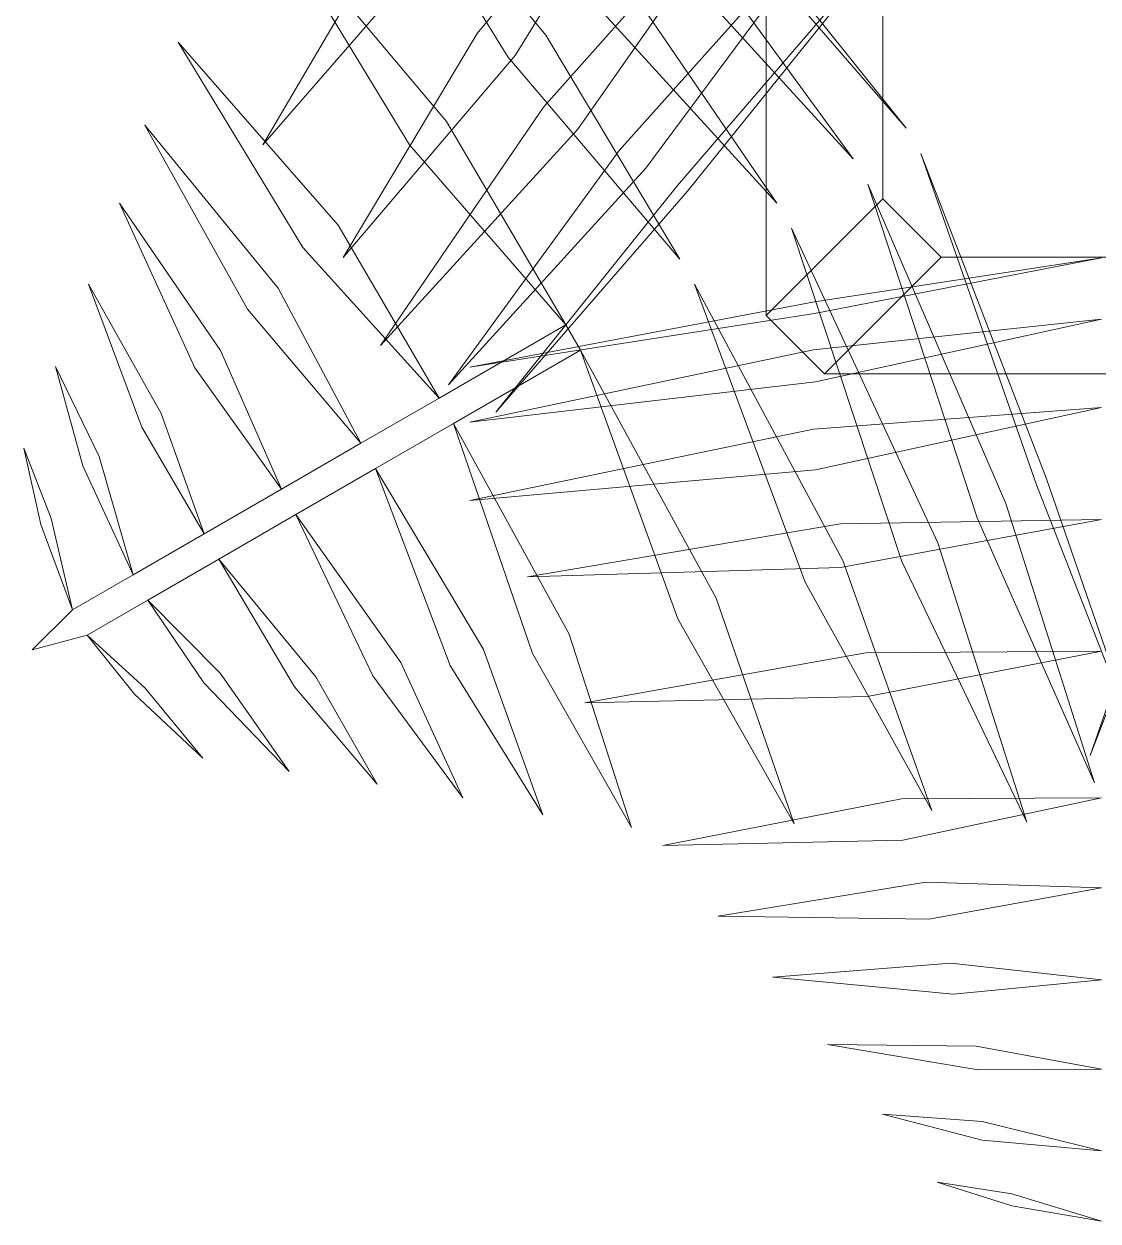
# Model space of a CAD drawing. Extents: x -188 to -80, y -94 to -51.
# Drawn here: x -156.8 to -138.38, y -92.6 to -72.08 of the extents above; entities that cross this region are included whole.
import ezdxf

# ---------------------------------------------------------------- set-up
doc = ezdxf.new("R2010")
doc.units = 0
doc.header["$LTSCALE"] = 96
doc.header["$MEASUREMENT"] = 0
for name, color, linetype, lineweight in [('A-FURN-MAIN-0', 96, 'Continuous', 5), ('A-FURN-MAIN-2', 13, 'Continuous', 5), ('A-FURN-MAIN-┴▒\xa0jAD-0', 55, 'Continuous', 5)]:
    doc.layers.add(name, color=color, linetype=linetype, lineweight=lineweight)

msp = doc.modelspace()

# ---------------------------------------------------------------- linework, layer by layer
at = {"layer": 'A-FURN-MAIN-0'}
for points in [[(-144.782, -69.98, 14.024), (-148.707, -65.424, 14.306), (-144.955, -70.08, 15.004), (-141.669, -73.869, 14.687)], [(-141.669, -73.869, 14.687), (-144.955, -70.08, 15.004), (-148.707, -65.424, 14.306), (-144.782, -69.98, 14.024)], [(-144.782, -69.98, 14.024), (-148.707, -65.424, 14.306), (-144.955, -70.08, 15.004), (-141.669, -73.869, 14.687)], [(-141.669, -73.869, 14.687), (-144.955, -70.08, 15.004), (-148.707, -65.424, 14.306), (-144.782, -69.98, 14.024)], [(-145.506, -70.379, 16.472), (-149.523, -65.895, 16.491), (-145.964, -70.682, 17.307), (-142.578, -74.394, 17.222)], [(-142.578, -74.394, 17.222), (-145.964, -70.682, 17.307), (-149.523, -65.895, 16.491), (-145.506, -70.379, 16.472)], [(-145.506, -70.379, 16.472), (-149.523, -65.895, 16.491), (-145.964, -70.682, 17.307), (-142.578, -74.394, 17.222)], [(-142.578, -74.394, 17.222), (-145.964, -70.682, 17.307), (-149.523, -65.895, 16.491), (-145.506, -70.379, 16.472)], [(-146.683, -71.059, 18.673), (-150.684, -66.565, 18.456), (-147.271, -71.437, 19.389), (-143.888, -75.15, 19.51)], [(-143.888, -75.15, 19.51), (-147.271, -71.437, 19.389), (-150.684, -66.565, 18.456), (-146.683, -71.059, 18.673)], [(-146.683, -71.059, 18.673), (-150.684, -66.565, 18.456), (-147.271, -71.437, 19.389), (-143.888, -75.15, 19.51)], [(-143.888, -75.15, 19.51), (-147.271, -71.437, 19.389), (-150.684, -66.565, 18.456), (-146.683, -71.059, 18.673)], [(-150.025, -71.064, 22.159), (-147.506, -66.921, 23.026), (-150.659, -70.667, 22.489), (-152.706, -74.153, 21.739)], [(-152.706, -74.153, 21.739), (-150.659, -70.667, 22.489), (-147.506, -66.921, 23.026), (-150.025, -71.064, 22.159)], [(-150.025, -71.064, 22.159), (-147.506, -66.921, 23.026), (-150.659, -70.667, 22.489), (-152.706, -74.153, 21.739)], [(-152.706, -74.153, 21.739), (-150.659, -70.667, 22.489), (-147.506, -66.921, 23.026), (-150.025, -71.064, 22.159)], [(-148.378, -72.62, 20.43), (-145.551, -68.05, 21.468), (-149.026, -72.246, 20.947), (-151.329, -76.085, 20.039)], [(-151.329, -76.085, 20.039), (-149.026, -72.246, 20.947), (-145.551, -68.05, 21.468), (-148.378, -72.62, 20.43)], [(-148.378, -72.62, 20.43), (-145.551, -68.05, 21.468), (-149.026, -72.246, 20.947), (-151.329, -76.085, 20.039)], [(-151.329, -76.085, 20.039), (-149.026, -72.246, 20.947), (-145.551, -68.05, 21.468), (-148.378, -72.62, 20.43)], [(-147.853, -72.27, 20.56), (-151.329, -68.074, 20.039), (-148.501, -72.645, 21.077), (-145.551, -76.11, 21.468)], [(-145.551, -76.11, 21.468), (-148.501, -72.645, 21.077), (-151.329, -68.074, 20.039), (-147.853, -72.27, 20.56)], [(-147.853, -72.27, 20.56), (-151.329, -68.074, 20.039), (-148.501, -72.645, 21.077), (-145.551, -76.11, 21.468)], [(-145.551, -76.11, 21.468), (-148.501, -72.645, 21.077), (-151.329, -68.074, 20.039), (-147.853, -72.27, 20.56)], [(-147.301, -73.881, 18.577), (-143.888, -69.01, 19.51), (-147.889, -73.504, 19.293), (-150.684, -77.594, 18.456)], [(-150.684, -77.594, 18.456), (-147.889, -73.504, 19.293), (-143.888, -69.01, 19.51), (-147.301, -73.881, 18.577)], [(-147.301, -73.881, 18.577), (-143.888, -69.01, 19.51), (-147.889, -73.504, 19.293), (-150.684, -77.594, 18.456)], [(-150.684, -77.594, 18.456), (-147.889, -73.504, 19.293), (-143.888, -69.01, 19.51), (-147.301, -73.881, 18.577)], [(-146.137, -74.553, 16.405), (-142.578, -69.766, 17.222), (-146.596, -74.25, 17.241), (-149.523, -78.265, 16.491)], [(-149.523, -78.265, 16.491), (-146.596, -74.25, 17.241), (-142.578, -69.766, 17.222), (-146.137, -74.553, 16.405)], [(-146.137, -74.553, 16.405), (-142.578, -69.766, 17.222), (-146.596, -74.25, 17.241), (-149.523, -78.265, 16.491)], [(-149.523, -78.265, 16.491), (-146.596, -74.25, 17.241), (-142.578, -69.766, 17.222), (-146.137, -74.553, 16.405)], [(-149.552, -73.753, 22.276), (-152.706, -70.007, 21.739), (-150.187, -74.15, 22.606), (-147.506, -77.239, 23.026)], [(-147.506, -77.239, 23.026), (-150.187, -74.15, 22.606), (-152.706, -70.007, 21.739), (-149.552, -73.753, 22.276)], [(-149.552, -73.753, 22.276), (-152.706, -70.007, 21.739), (-150.187, -74.15, 22.606), (-147.506, -77.239, 23.026)], [(-147.506, -77.239, 23.026), (-150.187, -74.15, 22.606), (-152.706, -70.007, 21.739), (-149.552, -73.753, 22.276)], [(-145.422, -74.947, 13.989), (-141.669, -70.29, 14.687), (-145.595, -74.847, 14.969), (-148.707, -78.736, 14.306)], [(-148.707, -78.736, 14.306), (-145.595, -74.847, 14.969), (-141.669, -70.29, 14.687), (-145.422, -74.947, 13.989)], [(-145.422, -74.947, 13.989), (-141.669, -70.29, 14.687), (-145.595, -74.847, 14.969), (-148.707, -78.736, 14.306)], [(-148.707, -78.736, 14.306), (-145.595, -74.847, 14.969), (-141.669, -70.29, 14.687), (-145.422, -74.947, 13.989)], [(-151.413, -75.531, 22.871), (-154.154, -72.39, 21.53), (-152.016, -75.91, 23.02), (-149.682, -78.495, 24.125)], [(-149.682, -78.495, 24.125), (-152.016, -75.91, 23.02), (-154.154, -72.39, 21.53), (-151.413, -75.531, 22.871)], [(-151.413, -75.531, 22.871), (-154.154, -72.39, 21.53), (-152.016, -75.91, 23.02), (-149.682, -78.495, 24.125)], [(-149.682, -78.495, 24.125), (-152.016, -75.91, 23.02), (-154.154, -72.39, 21.53), (-151.413, -75.531, 22.871)], [(-152.443, -76.609, 23.381), (-154.728, -73.813, 22.099), (-152.968, -76.969, 23.374), (-151.021, -79.268, 24.444)], [(-151.021, -79.268, 24.444), (-152.968, -76.969, 23.374), (-154.728, -73.813, 22.099), (-152.443, -76.609, 23.381)], [(-152.443, -76.609, 23.381), (-154.728, -73.813, 22.099), (-152.968, -76.969, 23.374), (-151.021, -79.268, 24.444)], [(-151.021, -79.268, 24.444), (-152.968, -76.969, 23.374), (-154.728, -73.813, 22.099), (-152.443, -76.609, 23.381)], [(-139.263, -79.88, 13.989), (-141.419, -74.302, 14.687), (-139.436, -79.98, 14.969), (-137.624, -84.62, 14.306)], [(-137.624, -84.62, 14.306), (-139.436, -79.98, 14.969), (-141.419, -74.302, 14.687), (-139.263, -79.88, 13.989)], [(-139.263, -79.88, 13.989), (-141.419, -74.302, 14.687), (-139.436, -79.98, 14.969), (-137.624, -84.62, 14.306)], [(-137.624, -84.62, 14.306), (-139.436, -79.98, 14.969), (-141.419, -74.302, 14.687), (-139.263, -79.88, 13.989)], [(-136.532, -78.942, 14.024), (-138.516, -84.62, 14.306), (-136.359, -79.042, 15.004), (-134.721, -74.302, 14.687)], [(-134.721, -74.302, 14.687), (-136.359, -79.042, 15.004), (-138.516, -84.62, 14.306), (-136.532, -78.942, 14.024)], [(-136.532, -78.942, 14.024), (-138.516, -84.62, 14.306), (-136.359, -79.042, 15.004), (-134.721, -74.302, 14.687)], [(-134.721, -74.302, 14.687), (-136.359, -79.042, 15.004), (-138.516, -84.62, 14.306), (-136.532, -78.942, 14.024)], [(-139.962, -80.303, 16.405), (-142.328, -74.827, 17.222), (-140.453, -80.548, 17.241), (-138.44, -85.091, 16.491)], [(-138.44, -85.091, 16.491), (-140.453, -80.548, 17.241), (-142.328, -74.827, 17.222), (-139.962, -80.303, 16.405)], [(-139.962, -80.303, 16.405), (-142.328, -74.827, 17.222), (-140.453, -80.548, 17.241), (-138.44, -85.091, 16.491)], [(-138.44, -85.091, 16.491), (-140.453, -80.548, 17.241), (-142.328, -74.827, 17.222), (-139.962, -80.303, 16.405)], [(-153.431, -77.677, 23.538), (-155.164, -75.15, 22.355), (-153.868, -77.977, 23.41), (-152.387, -80.057, 24.406)], [(-152.387, -80.057, 24.406), (-153.868, -77.977, 23.41), (-155.164, -75.15, 22.355), (-153.431, -77.677, 23.538)], [(-153.431, -77.677, 23.538), (-155.164, -75.15, 22.355), (-153.868, -77.977, 23.41), (-152.387, -80.057, 24.406)], [(-152.387, -80.057, 24.406), (-153.868, -77.977, 23.41), (-155.164, -75.15, 22.355), (-153.431, -77.677, 23.538)], [(-141.126, -80.975, 18.577), (-143.638, -75.583, 19.51), (-141.746, -81.295, 19.293), (-139.601, -85.761, 18.456)], [(-139.601, -85.761, 18.456), (-141.746, -81.295, 19.293), (-143.638, -75.583, 19.51), (-141.126, -80.975, 18.577)], [(-141.126, -80.975, 18.577), (-143.638, -75.583, 19.51), (-141.746, -81.295, 19.293), (-139.601, -85.761, 18.456)], [(-139.601, -85.761, 18.456), (-141.746, -81.295, 19.293), (-143.638, -75.583, 19.51), (-141.126, -80.975, 18.577)], [(-143.244, -76.843, 14.024), (-149.153, -77.963, 14.306), (-143.244, -77.042, 15.004), (-138.32, -76.092, 14.687)], [(-138.32, -76.092, 14.687), (-143.244, -77.042, 15.004), (-149.153, -77.963, 14.306), (-143.244, -76.843, 14.024)], [(-143.244, -76.843, 14.024), (-149.153, -77.963, 14.306), (-143.244, -77.042, 15.004), (-138.32, -76.092, 14.687)], [(-138.32, -76.092, 14.687), (-143.244, -77.042, 15.004), (-149.153, -77.963, 14.306), (-143.244, -76.843, 14.024)], [(-154.446, -78.76, 23.363), (-155.694, -76.541, 22.358), (-154.779, -78.992, 23.16), (-153.712, -80.822, 24.015)], [(-153.712, -80.822, 24.015), (-154.779, -78.992, 23.16), (-155.694, -76.541, 22.358), (-154.446, -78.76, 23.363)], [(-154.446, -78.76, 23.363), (-155.694, -76.541, 22.358), (-154.779, -78.992, 23.16), (-153.712, -80.822, 24.015)], [(-153.712, -80.822, 24.015), (-154.779, -78.992, 23.16), (-155.694, -76.541, 22.358), (-154.446, -78.76, 23.363)], [(-142.756, -81.277, 20.43), (-145.301, -76.543, 21.468), (-143.405, -81.651, 20.947), (-141.23, -85.565, 20.039)], [(-141.23, -85.565, 20.039), (-143.405, -81.651, 20.947), (-145.301, -76.543, 21.468), (-142.756, -81.277, 20.43)], [(-142.756, -81.277, 20.43), (-145.301, -76.543, 21.468), (-143.405, -81.651, 20.947), (-141.23, -85.565, 20.039)], [(-141.23, -85.565, 20.039), (-143.405, -81.651, 20.947), (-145.301, -76.543, 21.468), (-142.756, -81.277, 20.43)], [(-143.261, -77.669, 16.472), (-149.153, -78.906, 16.491), (-143.228, -78.218, 17.307), (-138.32, -77.141, 17.222)], [(-138.32, -77.141, 17.222), (-143.228, -78.218, 17.307), (-149.153, -78.906, 16.491), (-143.261, -77.669, 16.472)], [(-143.261, -77.669, 16.472), (-149.153, -78.906, 16.491), (-143.228, -78.218, 17.307), (-138.32, -77.141, 17.222)], [(-138.32, -77.141, 17.222), (-143.228, -78.218, 17.307), (-149.153, -78.906, 16.491), (-143.261, -77.669, 16.472)], [(-144.927, -81.925, 22.159), (-147.256, -77.672, 23.026), (-145.588, -82.276, 22.489), (-143.593, -85.791, 21.739)], [(-143.593, -85.791, 21.739), (-145.588, -82.276, 22.489), (-147.256, -77.672, 23.026), (-144.927, -81.925, 22.159)], [(-144.927, -81.925, 22.159), (-147.256, -77.672, 23.026), (-145.588, -82.276, 22.489), (-143.593, -85.791, 21.739)], [(-143.593, -85.791, 21.739), (-145.588, -82.276, 22.489), (-147.256, -77.672, 23.026), (-144.927, -81.925, 22.159)], [(-155.794, -79.657, 22.543), (-154.926, -81.523, 23.289), (-155.514, -79.495, 22.71), (-156.261, -77.953, 22.074)], [(-156.261, -77.953, 22.074), (-155.514, -79.495, 22.71), (-154.926, -81.523, 23.289), (-155.794, -79.657, 22.543)], [(-155.794, -79.657, 22.543), (-154.926, -81.523, 23.289), (-155.514, -79.495, 22.71), (-156.261, -77.953, 22.074)], [(-156.261, -77.953, 22.074), (-155.514, -79.495, 22.71), (-154.926, -81.523, 23.289), (-155.794, -79.657, 22.543)], [(-143.261, -79.029, 18.673), (-149.153, -80.247, 18.456), (-143.228, -79.726, 19.389), (-138.32, -78.653, 19.51)], [(-138.32, -78.653, 19.51), (-143.228, -79.726, 19.389), (-149.153, -80.247, 18.456), (-143.261, -79.029, 18.673)], [(-143.261, -79.029, 18.673), (-149.153, -80.247, 18.456), (-143.228, -79.726, 19.389), (-138.32, -78.653, 19.51)], [(-138.32, -78.653, 19.51), (-143.228, -79.726, 19.389), (-149.153, -80.247, 18.456), (-143.261, -79.029, 18.673)], [(-147.453, -82.539, 22.635), (-149.432, -78.928, 24.125), (-148.082, -82.872, 22.784), (-146.381, -85.853, 21.53)], [(-146.381, -85.853, 21.53), (-148.082, -82.872, 22.784), (-149.432, -78.928, 24.125), (-147.453, -82.539, 22.635)], [(-147.453, -82.539, 22.635), (-149.432, -78.928, 24.125), (-148.082, -82.872, 22.784), (-146.381, -85.853, 21.53)], [(-146.381, -85.853, 21.53), (-148.082, -82.872, 22.784), (-149.432, -78.928, 24.125), (-147.453, -82.539, 22.635)], [(-156.513, -80.663, 21.752), (-155.968, -82.124, 22.267), (-156.333, -80.56, 21.929), (-156.802, -79.351, 21.485)], [(-156.802, -79.351, 21.485), (-156.333, -80.56, 21.929), (-155.968, -82.124, 22.267), (-156.513, -80.663, 21.752)], [(-156.513, -80.663, 21.752), (-155.968, -82.124, 22.267), (-156.333, -80.56, 21.929), (-156.802, -79.351, 21.485)], [(-156.802, -79.351, 21.485), (-156.333, -80.56, 21.929), (-155.968, -82.124, 22.267), (-156.513, -80.663, 21.752)], [(-148.918, -82.803, 23.168), (-150.771, -79.701, 24.444), (-149.492, -83.078, 23.161), (-147.9, -85.639, 22.099)], [(-147.9, -85.639, 22.099), (-149.492, -83.078, 23.161), (-150.771, -79.701, 24.444), (-148.918, -82.803, 23.168)], [(-148.918, -82.803, 23.168), (-150.771, -79.701, 24.444), (-149.492, -83.078, 23.161), (-147.9, -85.639, 22.099)], [(-147.9, -85.639, 22.099), (-149.492, -83.078, 23.161), (-150.771, -79.701, 24.444), (-148.918, -82.803, 23.168)], [(-150.337, -83.026, 23.351), (-152.137, -80.49, 24.406), (-150.816, -83.254, 23.223), (-149.276, -85.349, 22.355)], [(-149.276, -85.349, 22.355), (-150.816, -83.254, 23.223), (-152.137, -80.49, 24.406), (-150.337, -83.026, 23.351)], [(-150.337, -83.026, 23.351), (-152.137, -80.49, 24.406), (-150.816, -83.254, 23.223), (-149.276, -85.349, 22.355)], [(-149.276, -85.349, 22.355), (-150.816, -83.254, 23.223), (-152.137, -80.49, 24.406), (-150.337, -83.026, 23.351)], [(-142.796, -80.647, 20.56), (-148.168, -81.559, 20.039), (-142.796, -81.396, 21.077), (-138.32, -80.573, 21.468)], [(-138.32, -80.573, 21.468), (-142.796, -81.396, 21.077), (-148.168, -81.559, 20.039), (-142.796, -80.647, 20.56)], [(-142.796, -80.647, 20.56), (-148.168, -81.559, 20.039), (-142.796, -81.396, 21.077), (-138.32, -80.573, 21.468)], [(-138.32, -80.573, 21.468), (-142.796, -81.396, 21.077), (-148.168, -81.559, 20.039), (-142.796, -80.647, 20.56)], [(-151.796, -83.273, 23.213), (-153.462, -81.255, 24.015), (-152.164, -83.445, 23.01), (-150.745, -85.112, 22.358)], [(-150.745, -85.112, 22.358), (-152.164, -83.445, 23.01), (-153.462, -81.255, 24.015), (-151.796, -83.273, 23.213)], [(-151.796, -83.273, 23.213), (-153.462, -81.255, 24.015), (-152.164, -83.445, 23.01), (-150.745, -85.112, 22.358)], [(-150.745, -85.112, 22.358), (-152.164, -83.445, 23.01), (-153.462, -81.255, 24.015), (-151.796, -83.273, 23.213)], [(-153.714, -83.373, 22.653), (-152.252, -84.897, 22.074), (-153.434, -83.212, 22.82), (-154.676, -81.956, 23.289)], [(-154.676, -81.956, 23.289), (-153.434, -83.212, 22.82), (-152.252, -84.897, 22.074), (-153.714, -83.373, 22.653)], [(-153.714, -83.373, 22.653), (-152.252, -84.897, 22.074), (-153.434, -83.212, 22.82), (-154.676, -81.956, 23.289)], [(-154.676, -81.956, 23.289), (-153.434, -83.212, 22.82), (-152.252, -84.897, 22.074), (-153.714, -83.373, 22.653)], [(-154.905, -83.568, 21.823), (-153.733, -84.667, 21.485), (-154.725, -83.464, 22), (-155.718, -82.557, 22.267)], [(-155.718, -82.557, 22.267), (-154.725, -83.464, 22), (-153.733, -84.667, 21.485), (-154.905, -83.568, 21.823)], [(-154.905, -83.568, 21.823), (-153.733, -84.667, 21.485), (-154.725, -83.464, 22), (-155.718, -82.557, 22.267)], [(-155.718, -82.557, 22.267), (-154.725, -83.464, 22), (-153.733, -84.667, 21.485), (-154.905, -83.568, 21.823)], [(-142.362, -82.86, 22.276), (-147.183, -83.718, 21.739), (-142.335, -83.608, 22.606), (-138.32, -82.831, 23.026)], [(-138.32, -82.831, 23.026), (-142.335, -83.608, 22.606), (-147.183, -83.718, 21.739), (-142.362, -82.86, 22.276)], [(-142.362, -82.86, 22.276), (-147.183, -83.718, 21.739), (-142.335, -83.608, 22.606), (-138.32, -82.831, 23.026)], [(-138.32, -82.831, 23.026), (-142.335, -83.608, 22.606), (-147.183, -83.718, 21.739), (-142.362, -82.86, 22.276)], [(-141.753, -85.361, 22.871), (-145.843, -86.164, 21.53), (-141.726, -86.072, 23.02), (-138.32, -85.344, 24.125)], [(-138.32, -85.344, 24.125), (-141.726, -86.072, 23.02), (-145.843, -86.164, 21.53), (-141.753, -85.361, 22.871)], [(-141.753, -85.361, 22.871), (-145.843, -86.164, 21.53), (-141.726, -86.072, 23.02), (-138.32, -85.344, 24.125)], [(-138.32, -85.344, 24.125), (-141.726, -86.072, 23.02), (-145.843, -86.164, 21.53), (-141.753, -85.361, 22.871)], [(-141.334, -86.792, 23.381), (-144.898, -87.373, 22.099), (-141.285, -87.427, 23.374), (-138.32, -86.89, 24.444)], [(-138.32, -86.89, 24.444), (-141.285, -87.427, 23.374), (-144.898, -87.373, 22.099), (-141.334, -86.792, 23.381)], [(-141.334, -86.792, 23.381), (-144.898, -87.373, 22.099), (-141.285, -87.427, 23.374), (-138.32, -86.89, 24.444)], [(-138.32, -86.89, 24.444), (-141.285, -87.427, 23.374), (-144.898, -87.373, 22.099), (-141.334, -86.792, 23.381)], [(-140.904, -88.181, 23.538), (-143.958, -88.419, 22.355), (-140.862, -88.71, 23.41), (-138.32, -88.468, 24.406)], [(-138.32, -88.468, 24.406), (-140.862, -88.71, 23.41), (-143.958, -88.419, 22.355), (-140.904, -88.181, 23.538)], [(-140.904, -88.181, 23.538), (-143.958, -88.419, 22.355), (-140.862, -88.71, 23.41), (-138.32, -88.468, 24.406)], [(-138.32, -88.468, 24.406), (-140.862, -88.71, 23.41), (-143.958, -88.419, 22.355), (-140.904, -88.181, 23.538)], [(-140.473, -89.602, 23.363), (-143.019, -89.573, 22.358), (-140.438, -90.007, 23.16), (-138.32, -89.997, 24.015)], [(-138.32, -89.997, 24.015), (-140.438, -90.007, 23.16), (-143.019, -89.573, 22.358), (-140.473, -89.602, 23.363)], [(-140.473, -89.602, 23.363), (-143.019, -89.573, 22.358), (-140.438, -90.007, 23.16), (-138.32, -89.997, 24.015)], [(-138.32, -89.997, 24.015), (-140.438, -90.007, 23.16), (-143.019, -89.573, 22.358), (-140.473, -89.602, 23.363)], [(-140.37, -91.218, 22.543), (-138.32, -91.399, 23.289), (-140.37, -90.895, 22.71), (-142.079, -90.77, 22.074)], [(-142.079, -90.77, 22.074), (-140.37, -90.895, 22.71), (-138.32, -91.399, 23.289), (-140.37, -91.218, 22.543)], [(-140.37, -91.218, 22.543), (-138.32, -91.399, 23.289), (-140.37, -90.895, 22.71), (-142.079, -90.77, 22.074)], [(-142.079, -90.77, 22.074), (-140.37, -90.895, 22.71), (-138.32, -91.399, 23.289), (-140.37, -91.218, 22.543)], [(-139.858, -92.343, 21.752), (-138.32, -92.602, 22.267), (-139.858, -92.136, 21.929), (-141.139, -91.937, 21.485)], [(-141.139, -91.937, 21.485), (-139.858, -92.136, 21.929), (-138.32, -92.602, 22.267), (-139.858, -92.343, 21.752)], [(-139.858, -92.343, 21.752), (-138.32, -92.602, 22.267), (-139.858, -92.136, 21.929), (-141.139, -91.937, 21.485)], [(-141.139, -91.937, 21.485), (-139.858, -92.136, 21.929), (-138.32, -92.602, 22.267), (-139.858, -92.343, 21.752)]]:
    msp.add_3dface(points, dxfattribs=at)
at = {"layer": 'A-FURN-MAIN-2'}
for points, invisible_edges in [([(-143.07, -66.08, 12), (-143.07, -78.08, 12), (-144.07, -77.08, 12), (-144.07, -67.08, 12)], 1), ([(-143.07, -66.08, 12), (-143.07, -78.08, 12), (-144.07, -77.08, 12), (-144.07, -67.08, 12)], 1), ([(-133.07, -66.08, 12), (-133.07, -78.08, 12), (-143.07, -78.08, 12), (-143.07, -66.08, 12)], 5), ([(-133.07, -66.08, 12), (-133.07, -78.08, 12), (-143.07, -78.08, 12), (-143.07, -66.08, 12)], 5), ([(-142.07, -75.08), (-144.07, -77.08, 12), (-144.07, -67.08, 12), (-142.07, -69.08)], 4), ([(-142.07, -75.08), (-144.07, -77.08, 12), (-144.07, -67.08, 12), (-142.07, -69.08)], 4), ([(-142.07, -75.08), (-144.07, -77.08, 12), (-143.07, -78.08, 12), (-141.07, -76.08)], 4), ([(-142.07, -75.08), (-144.07, -77.08, 12), (-143.07, -78.08, 12), (-141.07, -76.08)], 4), ([(-141.07, -76.08), (-143.07, -78.08, 12), (-133.07, -78.08, 12), (-135.07, -76.08)], 5), ([(-141.07, -76.08), (-143.07, -78.08, 12), (-133.07, -78.08, 12), (-135.07, -76.08)], 5)]:
    msp.add_3dface(points, dxfattribs=dict(at, invisible_edges=invisible_edges))
for points in [[(-142.07, -75.08), (-142.07, -69.08), (-144.07, -67.08, 12), (-144.07, -77.08, 12)], [(-142.07, -75.08), (-142.07, -69.08), (-144.07, -67.08, 12), (-144.07, -77.08, 12)], [(-142.07, -75.08), (-141.07, -76.08), (-143.07, -78.08, 12), (-144.07, -77.08, 12)], [(-142.07, -75.08), (-141.07, -76.08), (-143.07, -78.08, 12), (-144.07, -77.08, 12)], [(-135.07, -76.08), (-133.07, -78.08, 12), (-143.07, -78.08, 12), (-141.07, -76.08)], [(-135.07, -76.08), (-133.07, -78.08, 12), (-143.07, -78.08, 12), (-141.07, -76.08)]]:
    msp.add_3dface(points, dxfattribs=at)
at = {"layer": 'A-FURN-MAIN-┴▒\xa0jAD-0'}
for points, invisible_edges in [([(-141.195, -73.595, 12), (-140.945, -74.028, 12), (-141.419, -74.302, 14.687), (-141.669, -73.869, 14.687)], 15), ([(-141.195, -73.595, 12), (-140.945, -74.028, 12), (-141.419, -74.302, 14.687), (-141.669, -73.869, 14.687)], 15), ([(-141.195, -73.595, 12), (-140.945, -74.028, 12), (-141.419, -74.302, 14.687), (-141.669, -73.869, 14.687)], 15), ([(-141.195, -73.595, 12), (-140.945, -74.028, 12), (-141.419, -74.302, 14.687), (-141.669, -73.869, 14.687)], 15), ([(-141.669, -73.869, 14.687), (-141.419, -74.302, 14.687), (-142.328, -74.827, 17.222), (-142.578, -74.394, 17.222)], 15), ([(-141.669, -73.869, 14.687), (-141.419, -74.302, 14.687), (-142.328, -74.827, 17.222), (-142.578, -74.394, 17.222)], 15), ([(-141.669, -73.869, 14.687), (-141.419, -74.302, 14.687), (-142.328, -74.827, 17.222), (-142.578, -74.394, 17.222)], 15), ([(-141.669, -73.869, 14.687), (-141.419, -74.302, 14.687), (-142.328, -74.827, 17.222), (-142.578, -74.394, 17.222)], 15), ([(-142.578, -74.394, 17.222), (-142.328, -74.827, 17.222), (-143.638, -75.583, 19.51), (-143.888, -75.15, 19.51)], 15), ([(-142.578, -74.394, 17.222), (-142.328, -74.827, 17.222), (-143.638, -75.583, 19.51), (-143.888, -75.15, 19.51)], 15), ([(-142.578, -74.394, 17.222), (-142.328, -74.827, 17.222), (-143.638, -75.583, 19.51), (-143.888, -75.15, 19.51)], 15), ([(-142.578, -74.394, 17.222), (-142.328, -74.827, 17.222), (-143.638, -75.583, 19.51), (-143.888, -75.15, 19.51)], 15), ([(-143.888, -75.15, 19.51), (-143.638, -75.583, 19.51), (-145.301, -76.543, 21.468), (-145.551, -76.11, 21.468)], 15), ([(-143.888, -75.15, 19.51), (-143.638, -75.583, 19.51), (-145.301, -76.543, 21.468), (-145.551, -76.11, 21.468)], 15), ([(-143.888, -75.15, 19.51), (-143.638, -75.583, 19.51), (-145.301, -76.543, 21.468), (-145.551, -76.11, 21.468)], 15), ([(-143.888, -75.15, 19.51), (-143.638, -75.583, 19.51), (-145.301, -76.543, 21.468), (-145.551, -76.11, 21.468)], 15), ([(-145.551, -76.11, 21.468), (-145.301, -76.543, 21.468), (-147.256, -77.672, 23.026), (-147.506, -77.239, 23.026)], 11), ([(-145.551, -76.11, 21.468), (-145.301, -76.543, 21.468), (-147.256, -77.672, 23.026), (-147.506, -77.239, 23.026)], 15), ([(-145.551, -76.11, 21.468), (-145.301, -76.543, 21.468), (-147.256, -77.672, 23.026), (-147.506, -77.239, 23.026)], 11), ([(-145.551, -76.11, 21.468), (-145.301, -76.543, 21.468), (-147.256, -77.672, 23.026), (-147.506, -77.239, 23.026)], 15), ([(-147.506, -77.239, 23.026), (-147.256, -77.672, 23.026), (-149.432, -78.928, 24.125), (-149.682, -78.495, 24.125)], 5), ([(-149.432, -78.928, 24.125), (-147.256, -77.672, 23.026), (-147.506, -77.239, 23.026), (-149.682, -78.495, 24.125)], 8), ([(-147.506, -77.239, 23.026), (-147.256, -77.672, 23.026), (-149.432, -78.928, 24.125), (-149.682, -78.495, 24.125)], 5), ([(-149.432, -78.928, 24.125), (-147.256, -77.672, 23.026), (-147.506, -77.239, 23.026), (-149.682, -78.495, 24.125)], 8), ([(-150.771, -79.701, 24.444), (-151.021, -79.268, 24.444), (-149.682, -78.495, 24.125), (-149.432, -78.928, 24.125)], 5), ([(-150.771, -79.701, 24.444), (-149.432, -78.928, 24.125), (-149.682, -78.495, 24.125), (-151.021, -79.268, 24.444)], 10), ([(-150.771, -79.701, 24.444), (-151.021, -79.268, 24.444), (-149.682, -78.495, 24.125), (-149.432, -78.928, 24.125)], 5), ([(-150.771, -79.701, 24.444), (-149.432, -78.928, 24.125), (-149.682, -78.495, 24.125), (-151.021, -79.268, 24.444)], 10), ([(-152.137, -80.49, 24.406), (-152.387, -80.057, 24.406), (-151.021, -79.268, 24.444), (-150.771, -79.701, 24.444)], 5), ([(-152.137, -80.49, 24.406), (-150.771, -79.701, 24.444), (-151.021, -79.268, 24.444), (-152.387, -80.057, 24.406)], 10), ([(-152.137, -80.49, 24.406), (-152.387, -80.057, 24.406), (-151.021, -79.268, 24.444), (-150.771, -79.701, 24.444)], 5), ([(-152.137, -80.49, 24.406), (-150.771, -79.701, 24.444), (-151.021, -79.268, 24.444), (-152.387, -80.057, 24.406)], 10), ([(-153.462, -81.255, 24.015), (-153.712, -80.822, 24.015), (-152.387, -80.057, 24.406), (-152.137, -80.49, 24.406)], 5), ([(-153.462, -81.255, 24.015), (-152.137, -80.49, 24.406), (-152.387, -80.057, 24.406), (-153.712, -80.822, 24.015)], 10), ([(-153.462, -81.255, 24.015), (-153.712, -80.822, 24.015), (-152.387, -80.057, 24.406), (-152.137, -80.49, 24.406)], 5), ([(-153.462, -81.255, 24.015), (-152.137, -80.49, 24.406), (-152.387, -80.057, 24.406), (-153.712, -80.822, 24.015)], 10), ([(-154.676, -81.956, 23.289), (-154.926, -81.523, 23.289), (-153.712, -80.822, 24.015), (-153.462, -81.255, 24.015)], 5), ([(-154.676, -81.956, 23.289), (-153.462, -81.255, 24.015), (-153.712, -80.822, 24.015), (-154.926, -81.523, 23.289)], 10), ([(-154.676, -81.956, 23.289), (-154.926, -81.523, 23.289), (-153.712, -80.822, 24.015), (-153.462, -81.255, 24.015)], 5), ([(-154.676, -81.956, 23.289), (-153.462, -81.255, 24.015), (-153.712, -80.822, 24.015), (-154.926, -81.523, 23.289)], 10), ([(-155.718, -82.557, 22.267), (-155.968, -82.124, 22.267), (-154.926, -81.523, 23.289), (-154.676, -81.956, 23.289)], 5), ([(-155.718, -82.557, 22.267), (-154.676, -81.956, 23.289), (-154.926, -81.523, 23.289), (-155.968, -82.124, 22.267)], 10), ([(-155.718, -82.557, 22.267), (-155.968, -82.124, 22.267), (-154.926, -81.523, 23.289), (-154.676, -81.956, 23.289)], 5), ([(-155.718, -82.557, 22.267), (-154.676, -81.956, 23.289), (-154.926, -81.523, 23.289), (-155.968, -82.124, 22.267)], 10), ([(-156.659, -82.812, 21), (-155.968, -82.124, 22.267), (-155.718, -82.557, 22.267)], 10), ([(-156.659, -82.812, 21), (-155.718, -82.557, 22.267), (-155.968, -82.124, 22.267)], 10), ([(-156.659, -82.812, 21), (-155.968, -82.124, 22.267), (-155.718, -82.557, 22.267)], 10), ([(-156.659, -82.812, 21), (-155.718, -82.557, 22.267), (-155.968, -82.124, 22.267)], 10)]:
    msp.add_3dface(points, dxfattribs=dict(at, invisible_edges=invisible_edges))

doc.saveas('drawing.dxf')
